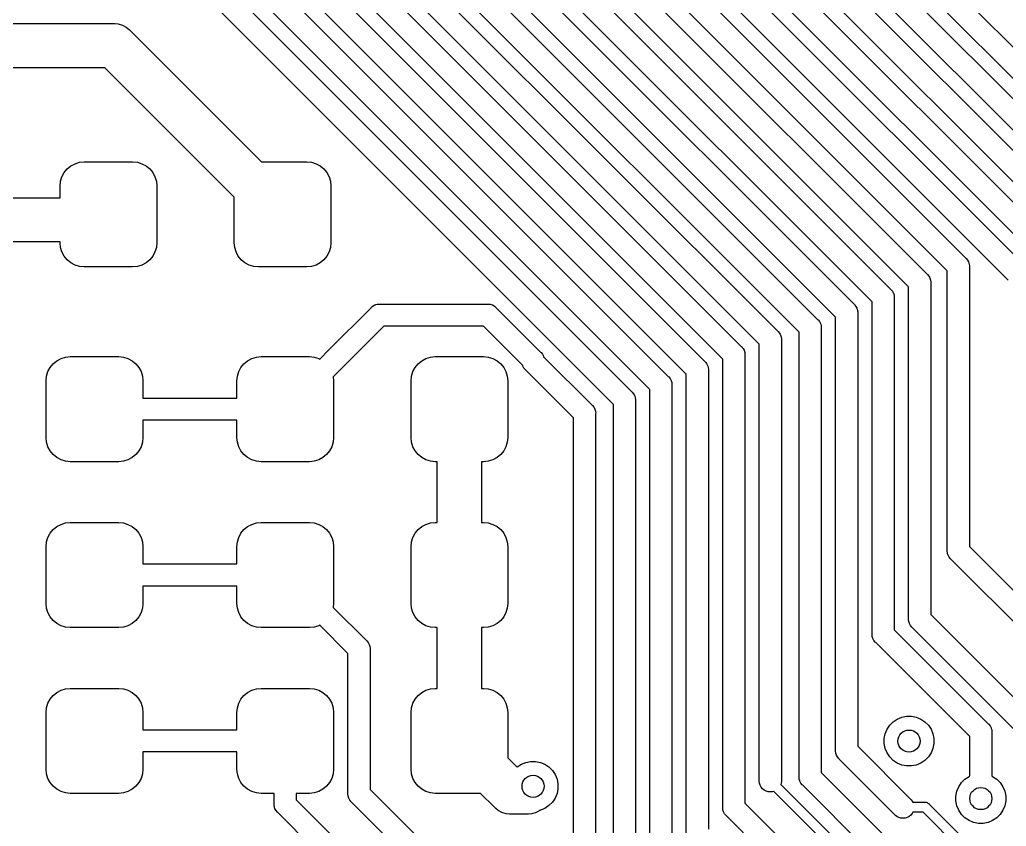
# Model space of a CAD drawing. Extents: x 1 to 84, y 1 to 137.
# Drawn here: x 23.31 to 32.23, y 30.23 to 37.52 of the extents above; entities that cross this region are included whole.
import ezdxf

# ---------------------------------------------------------------- set-up
doc = ezdxf.new("R2010")
doc.units = 0
doc.layers.add('BLACK', color=7, linetype='CONTINUOUS')

msp = doc.modelspace()

# ---------------------------------------------------------------- linework, layer by layer
at = {"layer": 'BLACK', "linetype": 'CONTINUOUS'}
for p, q in [((27.1628, 42.4046), (33.9773, 35.5902)), ((33.81, 35.4746), (27.0472, 42.2374)), ((27.0261, 42.0746), (33.6473, 35.4535)), ((33.48, 35.3379), (26.9105, 41.9074)), ((26.8894, 41.7446), (33.3172, 35.3168)), ((33.15, 35.2012), (26.7738, 41.5774)), ((26.7527, 41.4146), (32.8672, 35.3001)), ((32.7, 35.1845), (26.6371, 41.2474)), ((26.6161, 41.0846), (32.4172, 35.2834)), ((32.25, 35.1678), (26.5004, 40.9174)), ((26.4794, 40.7546), (31.8672, 35.3667)), ((31.7, 35.2511), (26.3638, 40.5874)), ((26.3143, 40.4246), (31.5172, 35.2217)), ((31.35, 35.1061), (26.1987, 40.2573)), ((26.1776, 40.0946), (31.1872, 35.085)), ((31.02, 34.9694), (26.062, 39.9273)), ((26.041, 39.7646), (30.8572, 34.9483)), ((30.69, 34.8327), (25.9253, 39.5973)), ((25.9043, 39.4345), (30.5272, 34.8116)), ((30.36, 34.696), (25.7887, 39.2673)), ((25.7676, 39.1045), (30.1672, 34.7049)), ((30, 34.5893), (25.652, 38.9373)), ((25.6309, 38.7745), (29.8372, 34.5682)), ((29.67, 34.4526), (25.5153, 38.6073)), ((25.4942, 38.4445), (29.5072, 34.4315)), ((29.34, 34.3159), (25.3786, 38.2773)), ((25.3575, 38.1145), (29.1772, 34.2948)), ((29.01, 34.1792), (25.2419, 37.9473)), ((25.2208, 37.7845), (28.8472, 34.1581)), ((28.68, 34.0425), (25.1052, 37.6173)), ((21.8711, 37.4872), (24.1534, 37.4872)), ((24.1534, 37.4872), (24.1633, 37.4882)), ((24.1633, 37.4882), (24.1731, 37.4872)), ((24.1731, 37.4872), (24.1731, 37.4872)), ((24.1731, 37.4872), (24.2025, 37.4843)), ((24.2025, 37.4843), (24.2402, 37.4729)), ((24.2402, 37.4729), (24.2749, 37.4543)), ((24.2749, 37.4543), (24.3054, 37.4293)), ((24.3054, 37.4293), (24.3116, 37.4217)), ((24.3116, 37.4217), (25.4963, 36.237)), ((24.0804, 37.0872), (21.7981, 37.0872)), ((25.251, 35.9167), (24.0804, 37.0872)), ((23.811, 36.2203), (23.8521, 36.2328)), ((23.8521, 36.2328), (23.8947, 36.237)), ((23.8947, 36.237), (24.3322, 36.237)), ((24.3322, 36.237), (24.3749, 36.2328)), ((24.3749, 36.2328), (24.416, 36.2203)), ((25.4963, 36.237), (25.9072, 36.237)), ((25.9072, 36.237), (25.9499, 36.2328)), ((25.9499, 36.2328), (25.991, 36.2203)), ((23.6927, 36.102), (23.7129, 36.1398)), ((23.7129, 36.1398), (23.7401, 36.1729)), ((23.7401, 36.1729), (23.7732, 36.2001)), ((23.7732, 36.2001), (23.811, 36.2203)), ((24.416, 36.2203), (24.4538, 36.2001)), ((24.4538, 36.2001), (24.4869, 36.1729)), ((24.4869, 36.1729), (24.5141, 36.1398)), ((24.5141, 36.1398), (24.5343, 36.102)), ((25.991, 36.2203), (26.0288, 36.2001)), ((26.0288, 36.2001), (26.0619, 36.1729)), ((26.0619, 36.1729), (26.0891, 36.1398)), ((26.0891, 36.1398), (26.1093, 36.102)), ((23.676, 36.0183), (23.6802, 36.0609)), ((23.6802, 36.0609), (23.6927, 36.102)), ((24.5343, 36.102), (24.5468, 36.0609)), ((24.5468, 36.0609), (24.551, 36.0183)), ((26.1093, 36.102), (26.1218, 36.0609)), ((26.1218, 36.0609), (26.126, 36.0183)), ((23.676, 35.9125), (23.676, 36.0183)), ((24.551, 36.0183), (24.551, 35.5057)), ((26.126, 36.0183), (26.126, 35.5057)), ((22.5098, 35.9125), (23.676, 35.9125)), ((25.251, 35.5057), (25.251, 35.9167)), ((23.676, 35.5125), (22.6125, 35.5125)), ((23.676, 35.5057), (23.676, 35.5125)), ((23.6802, 35.4631), (23.676, 35.5057)), ((23.6927, 35.422), (23.6802, 35.4631)), ((24.5468, 35.4631), (24.5343, 35.422)), ((24.551, 35.5057), (24.5468, 35.4631)), ((25.2552, 35.4631), (25.251, 35.5057)), ((25.2677, 35.422), (25.2552, 35.4631)), ((26.1218, 35.4631), (26.1093, 35.422)), ((26.126, 35.5057), (26.1218, 35.4631)), ((23.7129, 35.3842), (23.6927, 35.422)), ((23.7401, 35.3511), (23.7129, 35.3842)), ((23.7732, 35.3239), (23.7401, 35.3511)), ((24.4869, 35.3511), (24.4538, 35.3239)), ((24.5141, 35.3842), (24.4869, 35.3511)), ((24.5343, 35.422), (24.5141, 35.3842)), ((25.2879, 35.3842), (25.2677, 35.422)), ((25.3151, 35.3511), (25.2879, 35.3842)), ((25.3482, 35.3239), (25.3151, 35.3511)), ((26.0619, 35.3511), (26.0288, 35.3239)), ((26.0891, 35.3842), (26.0619, 35.3511)), ((26.1093, 35.422), (26.0891, 35.3842)), ((31.8672, 35.3667), (31.8711, 35.3636)), ((31.8711, 35.3636), (31.8835, 35.3483)), ((31.8835, 35.3483), (31.8928, 35.331)), ((23.811, 35.3037), (23.7732, 35.3239)), ((23.8521, 35.2912), (23.811, 35.3037)), ((23.8947, 35.287), (23.8521, 35.2912)), ((24.3322, 35.287), (23.8947, 35.287)), ((24.3749, 35.2912), (24.3322, 35.287)), ((24.416, 35.3037), (24.3749, 35.2912)), ((24.4538, 35.3239), (24.416, 35.3037)), ((25.386, 35.3037), (25.3482, 35.3239)), ((25.4271, 35.2912), (25.386, 35.3037)), ((25.4697, 35.287), (25.4271, 35.2912)), ((25.9072, 35.287), (25.4697, 35.287)), ((25.9499, 35.2912), (25.9072, 35.287)), ((25.991, 35.3037), (25.9499, 35.2912)), ((26.0288, 35.3239), (25.991, 35.3037)), ((31.7, 32.7226), (31.7, 35.2511)), ((31.8928, 35.331), (31.8958, 35.3211)), ((31.8958, 35.3211), (31.8981, 35.3137)), ((31.8981, 35.3137), (31.8986, 35.3121)), ((31.8986, 35.3121), (31.9, 35.2974)), ((31.9, 35.2974), (31.9, 35.2974)), ((31.9, 35.2974), (31.9005, 35.2925)), ((31.9005, 35.2925), (31.9, 35.2876)), ((31.9, 35.2876), (31.9, 32.7591)), ((31.5172, 35.2217), (31.5211, 35.2185)), ((31.5211, 35.2185), (31.5335, 35.2033)), ((31.5335, 35.2033), (31.5384, 35.1942)), ((31.5384, 35.1942), (31.5428, 35.1859)), ((31.5428, 35.1859), (31.5485, 35.1673)), ((31.5485, 35.1673), (31.5486, 35.1671)), ((31.5486, 35.1671), (31.55, 35.1524)), ((31.1872, 35.085), (31.191, 35.0819)), ((31.191, 35.0819), (31.2035, 35.0666)), ((31.2035, 35.0666), (31.2115, 35.0518)), ((31.35, 32.1049), (31.35, 35.1061)), ((31.55, 35.1524), (31.55, 35.1524)), ((31.55, 35.1524), (31.5505, 35.1475)), ((31.5505, 35.1475), (31.55, 35.1426)), ((31.55, 35.1426), (31.55, 32.1414)), ((31.2115, 35.0518), (31.2128, 35.0493)), ((31.2128, 35.0493), (31.2185, 35.0304)), ((31.2185, 35.0304), (31.2205, 35.0108)), ((31.2205, 35.0108), (31.22, 35.0059)), ((31.22, 35.0059), (31.22, 32.0047)), ((26.1069, 34.5358), (26.4883, 34.9172)), ((26.4883, 34.9172), (26.4914, 34.9211)), ((26.4914, 34.9211), (26.5067, 34.9335)), ((26.5067, 34.9335), (26.524, 34.9428)), ((26.524, 34.9428), (26.5315, 34.9451)), ((26.5315, 34.9451), (26.5429, 34.9486)), ((26.5429, 34.9486), (26.5625, 34.9505)), ((26.5625, 34.9505), (26.5674, 34.95)), ((26.5674, 34.95), (27.5422, 34.95)), ((27.5422, 34.95), (27.5471, 34.9505)), ((27.5471, 34.9505), (27.552, 34.95)), ((27.552, 34.95), (27.552, 34.95)), ((27.552, 34.95), (27.5667, 34.9486)), ((27.5667, 34.9486), (27.5856, 34.9428)), ((27.5856, 34.9428), (27.603, 34.9335)), ((27.603, 34.9335), (27.6182, 34.9211)), ((27.6182, 34.9211), (27.6213, 34.9172)), ((27.6213, 34.9172), (28.0222, 34.5163)), ((30.8572, 34.9483), (30.861, 34.9452)), ((30.861, 34.9452), (30.8642, 34.9414)), ((30.8642, 34.9414), (30.8642, 34.9414)), ((30.8642, 34.9414), (30.8656, 34.9396)), ((30.8656, 34.9396), (30.8735, 34.9299)), ((30.8735, 34.9299), (30.8828, 34.9126)), ((30.8828, 34.9126), (30.8849, 34.9058)), ((30.8849, 34.9058), (30.8885, 34.8937)), ((30.8885, 34.8937), (30.8889, 34.8902)), ((30.8889, 34.8902), (30.89, 34.879)), ((31.02, 31.9682), (31.02, 34.9694)), ((30.5272, 34.8116), (30.531, 34.8085)), ((30.531, 34.8085), (30.5435, 34.7932)), ((30.69, 30.9149), (30.69, 34.8327)), ((30.89, 34.879), (30.89, 34.879)), ((30.89, 34.879), (30.8905, 34.8741)), ((30.8905, 34.8741), (30.89, 34.8692)), ((30.89, 34.8692), (30.89, 30.9514)), ((26.6039, 34.75), (26.2483, 34.3944)), ((27.5057, 34.75), (26.6039, 34.75)), ((27.8603, 34.3954), (27.5057, 34.75)), ((30.5435, 34.7932), (30.5528, 34.7759)), ((30.5528, 34.7759), (30.5553, 34.7676)), ((30.5553, 34.7676), (30.5585, 34.757)), ((30.5585, 34.757), (30.5585, 34.757)), ((30.5585, 34.757), (30.56, 34.7423)), ((30.56, 34.7423), (30.56, 34.7423)), ((30.56, 34.7423), (30.5604, 34.7374)), ((30.5604, 34.7374), (30.56, 34.7325)), ((30.56, 34.7325), (30.56, 30.7147)), ((30.1672, 34.7049), (30.1711, 34.7017)), ((30.1711, 34.7017), (30.1835, 34.6865)), ((30.1835, 34.6865), (30.1875, 34.6791)), ((30.1875, 34.6791), (30.1928, 34.6691)), ((30.1928, 34.6691), (30.1982, 34.6514)), ((30.1982, 34.6514), (30.1986, 34.6503)), ((30.1986, 34.6503), (30.2, 34.6356)), ((30.2, 34.6356), (30.2, 34.6356)), ((30.2, 34.6356), (30.2005, 34.6307)), ((30.2005, 34.6307), (30.2, 34.6258)), ((30.2, 34.6258), (30.2, 30.6331)), ((30.36, 30.6782), (30.36, 34.696)), ((26.0244, 34.4533), (26.1069, 34.5358)), ((26.1069, 34.5358), (26.1069, 34.5358)), ((29.8372, 34.5682), (29.841, 34.565)), ((29.841, 34.565), (29.8442, 34.5612)), ((29.8442, 34.5612), (29.8442, 34.5612)), ((29.8442, 34.5612), (29.8461, 34.5588)), ((29.8461, 34.5588), (29.8535, 34.5498)), ((29.8535, 34.5498), (29.8628, 34.5324)), ((29.8628, 34.5324), (29.8685, 34.5136)), ((30, 30.6331), (30, 34.5893)), ((23.6472, 34.4381), (23.685, 34.4583)), ((23.685, 34.4583), (23.7261, 34.4708)), ((23.7261, 34.4708), (23.7687, 34.475)), ((23.7687, 34.475), (24.2062, 34.475)), ((24.2062, 34.475), (24.2489, 34.4708)), ((24.2489, 34.4708), (24.29, 34.4583)), ((24.29, 34.4583), (24.3278, 34.4381)), ((25.3722, 34.4381), (25.41, 34.4583)), ((25.41, 34.4583), (25.4511, 34.4708)), ((25.4511, 34.4708), (25.4937, 34.475)), ((25.4937, 34.475), (25.9312, 34.475)), ((25.9312, 34.475), (25.9739, 34.4708)), ((25.9739, 34.4708), (26.015, 34.4583)), ((26.015, 34.4583), (26.0244, 34.4533)), ((26.9472, 34.4381), (26.985, 34.4583)), ((26.985, 34.4583), (27.0261, 34.4708)), ((27.0261, 34.4708), (27.0687, 34.475)), ((27.0687, 34.475), (27.5062, 34.475)), ((27.5062, 34.475), (27.5489, 34.4708)), ((27.5489, 34.4708), (27.59, 34.4583)), ((27.59, 34.4583), (27.6278, 34.4381)), ((28.0222, 34.5163), (28.0261, 34.5132)), ((28.0261, 34.5132), (28.0386, 34.498)), ((28.0386, 34.498), (28.0478, 34.4806)), ((28.0478, 34.4806), (28.0497, 34.4746)), ((28.0497, 34.4746), (28.4872, 34.037)), ((29.67, 30.4006), (29.67, 34.4526)), ((29.8685, 34.5136), (29.87, 34.4989)), ((29.87, 34.4989), (29.87, 34.4989)), ((29.87, 34.4989), (29.8705, 34.494)), ((29.8705, 34.494), (29.87, 34.4891)), ((29.87, 34.4891), (29.87, 30.4371)), ((23.5667, 34.34), (23.5869, 34.3778)), ((23.5869, 34.3778), (23.6141, 34.4109)), ((23.6141, 34.4109), (23.6472, 34.4381)), ((24.3278, 34.4381), (24.3609, 34.4109)), ((24.3609, 34.4109), (24.3881, 34.3778)), ((24.3881, 34.3778), (24.4083, 34.34)), ((25.2917, 34.34), (25.3119, 34.3778)), ((25.3119, 34.3778), (25.3391, 34.4109)), ((25.3391, 34.4109), (25.3722, 34.4381)), ((26.2483, 34.3944), (26.1464, 34.2925)), ((26.2483, 34.3944), (26.2483, 34.3944)), ((26.8667, 34.34), (26.8869, 34.3778)), ((26.8869, 34.3778), (26.9141, 34.4109)), ((26.9141, 34.4109), (26.9472, 34.4381)), ((27.6278, 34.4381), (27.6609, 34.4109)), ((27.6609, 34.4109), (27.6881, 34.3778)), ((27.6881, 34.3778), (27.7083, 34.34)), ((27.8622, 34.3894), (27.8603, 34.3954)), ((27.8715, 34.372), (27.8622, 34.3894)), ((27.884, 34.3568), (27.8715, 34.372)), ((27.8878, 34.3536), (27.884, 34.3568)), ((28.32, 33.9214), (27.8878, 34.3536)), ((29.5072, 34.4315), (29.511, 34.4283)), ((29.511, 34.4283), (29.5142, 34.4245)), ((29.5142, 34.4245), (29.5142, 34.4245)), ((29.5142, 34.4245), (29.5159, 34.4224)), ((29.5159, 34.4224), (29.5235, 34.4131)), ((29.5235, 34.4131), (29.5328, 34.3957)), ((29.5328, 34.3957), (29.5347, 34.3894)), ((29.5347, 34.3894), (29.5385, 34.3769)), ((29.5385, 34.3769), (29.5387, 34.375)), ((29.5387, 34.375), (29.54, 34.3622)), ((29.54, 34.3622), (29.54, 34.3622)), ((29.54, 34.3622), (29.5405, 34.3573)), ((29.5405, 34.3573), (29.54, 34.3524)), ((29.54, 34.3524), (29.54, 30.2014)), ((23.55, 34.2563), (23.5542, 34.2989)), ((23.5542, 34.2989), (23.5667, 34.34)), ((24.4083, 34.34), (24.4208, 34.2989)), ((24.4208, 34.2989), (24.425, 34.2563)), ((25.275, 34.2563), (25.2792, 34.2989)), ((25.2792, 34.2989), (25.2917, 34.34)), ((26.1464, 34.2925), (26.15, 34.2563)), ((26.85, 34.2563), (26.8542, 34.2989)), ((26.8542, 34.2989), (26.8667, 34.34)), ((27.7083, 34.34), (27.7208, 34.2989)), ((27.7208, 34.2989), (27.725, 34.2563)), ((29.1772, 34.2948), (29.181, 34.2916)), ((29.181, 34.2916), (29.1935, 34.2764)), ((29.1935, 34.2764), (29.2028, 34.259)), ((29.34, 30.1649), (29.34, 34.3159)), ((23.55, 33.7437), (23.55, 34.2563)), ((24.425, 34.2563), (24.425, 34.1)), ((25.275, 34.1), (25.275, 34.2563)), ((26.15, 34.2563), (26.15, 33.7437)), ((26.85, 33.7437), (26.85, 34.2563)), ((27.725, 34.2563), (27.725, 33.7437)), ((29.01, 29.8967), (29.01, 34.1792)), ((29.2028, 34.259), (29.2054, 34.2503)), ((29.2054, 34.2503), (29.2085, 34.2402)), ((29.2085, 34.2402), (29.2085, 34.2402)), ((29.2085, 34.2402), (29.21, 34.2255)), ((29.21, 34.2255), (29.21, 34.2255)), ((29.21, 34.2255), (29.2104, 34.2206)), ((29.2104, 34.2206), (29.21, 34.2157)), ((29.21, 34.2157), (29.21, 29.9332)), ((24.425, 34.1), (25.275, 34.1)), ((28.8472, 34.1581), (28.851, 34.1549)), ((28.851, 34.1549), (28.8635, 34.1397)), ((28.8635, 34.1397), (28.8728, 34.1223)), ((28.8728, 34.1223), (28.876, 34.1116)), ((28.876, 34.1116), (28.8782, 34.1046)), ((28.8782, 34.1046), (28.8785, 34.1035)), ((28.8785, 34.1035), (28.88, 34.0888)), ((28.88, 34.0888), (28.88, 34.0888)), ((28.88, 34.0888), (28.8804, 34.0839)), ((28.4872, 34.037), (28.491, 34.0339)), ((28.491, 34.0339), (28.5035, 34.0187)), ((28.5035, 34.0187), (28.5058, 34.0144)), ((28.5058, 34.0144), (28.5128, 34.0013)), ((28.5128, 34.0013), (28.5185, 33.9824)), ((28.68, 29.661), (28.68, 34.0425)), ((28.8804, 34.0839), (28.88, 34.079)), ((28.88, 34.079), (28.88, 29.6963)), ((28.32, 29.429), (28.32, 33.9214)), ((28.5185, 33.9824), (28.5205, 33.9628)), ((28.5205, 33.9628), (28.52, 33.9579)), ((28.52, 33.9579), (28.52, 29.4655)), ((25.275, 33.9), (24.425, 33.9)), ((24.425, 33.9), (24.425, 33.7437)), ((25.275, 33.7437), (25.275, 33.9)), ((23.5542, 33.7011), (23.55, 33.7437)), ((24.425, 33.7437), (24.4208, 33.7011)), ((25.2792, 33.7011), (25.275, 33.7437)), ((26.15, 33.7437), (26.1458, 33.7011)), ((26.8542, 33.7011), (26.85, 33.7437)), ((27.725, 33.7437), (27.7208, 33.7011)), ((23.5667, 33.66), (23.5542, 33.7011)), ((23.5869, 33.6222), (23.5667, 33.66)), ((24.4083, 33.66), (24.3881, 33.6222)), ((24.4208, 33.7011), (24.4083, 33.66)), ((25.2917, 33.66), (25.2792, 33.7011)), ((25.3119, 33.6222), (25.2917, 33.66)), ((26.1333, 33.66), (26.1131, 33.6222)), ((26.1458, 33.7011), (26.1333, 33.66)), ((26.8667, 33.66), (26.8542, 33.7011)), ((26.8869, 33.6222), (26.8667, 33.66)), ((27.7083, 33.66), (27.6881, 33.6222)), ((27.7208, 33.7011), (27.7083, 33.66)), ((23.6141, 33.5891), (23.5869, 33.6222)), ((23.6472, 33.5619), (23.6141, 33.5891)), ((23.685, 33.5417), (23.6472, 33.5619)), ((24.3278, 33.5619), (24.29, 33.5417)), ((24.3609, 33.5891), (24.3278, 33.5619)), ((24.3881, 33.6222), (24.3609, 33.5891)), ((25.3391, 33.5891), (25.3119, 33.6222)), ((25.3722, 33.5619), (25.3391, 33.5891)), ((25.41, 33.5417), (25.3722, 33.5619)), ((26.0528, 33.5619), (26.015, 33.5417)), ((26.0859, 33.5891), (26.0528, 33.5619)), ((26.1131, 33.6222), (26.0859, 33.5891)), ((26.9141, 33.5891), (26.8869, 33.6222)), ((26.9472, 33.5619), (26.9141, 33.5891)), ((26.985, 33.5417), (26.9472, 33.5619)), ((27.6278, 33.5619), (27.59, 33.5417)), ((27.6609, 33.5891), (27.6278, 33.5619)), ((27.6881, 33.6222), (27.6609, 33.5891)), ((23.7261, 33.5292), (23.685, 33.5417)), ((23.7687, 33.525), (23.7261, 33.5292)), ((24.2062, 33.525), (23.7687, 33.525)), ((24.2489, 33.5292), (24.2062, 33.525)), ((24.29, 33.5417), (24.2489, 33.5292)), ((25.4511, 33.5292), (25.41, 33.5417)), ((25.4937, 33.525), (25.4511, 33.5292)), ((25.9312, 33.525), (25.4937, 33.525)), ((25.9739, 33.5292), (25.9312, 33.525)), ((26.015, 33.5417), (25.9739, 33.5292)), ((27.0261, 33.5292), (26.985, 33.5417)), ((27.0687, 33.525), (27.0261, 33.5292)), ((27.0875, 33.525), (27.0687, 33.525)), ((27.0875, 32.975), (27.0875, 33.525)), ((27.5062, 33.525), (27.4875, 33.525)), ((27.4875, 33.525), (27.4875, 32.975)), ((27.5489, 33.5292), (27.5062, 33.525)), ((27.59, 33.5417), (27.5489, 33.5292)), ((23.6141, 32.9109), (23.6472, 32.9381)), ((23.6472, 32.9381), (23.685, 32.9583)), ((23.685, 32.9583), (23.7261, 32.9708)), ((23.7261, 32.9708), (23.7687, 32.975)), ((23.7687, 32.975), (24.2062, 32.975)), ((24.2062, 32.975), (24.2489, 32.9708)), ((24.2489, 32.9708), (24.29, 32.9583)), ((24.29, 32.9583), (24.3278, 32.9381)), ((24.3278, 32.9381), (24.3609, 32.9109)), ((25.3391, 32.9109), (25.3722, 32.9381)), ((25.3722, 32.9381), (25.41, 32.9583)), ((25.41, 32.9583), (25.4511, 32.9708)), ((25.4511, 32.9708), (25.4937, 32.975)), ((25.4937, 32.975), (25.9312, 32.975)), ((25.9312, 32.975), (25.9739, 32.9708)), ((25.9739, 32.9708), (26.015, 32.9583)), ((26.015, 32.9583), (26.0528, 32.9381)), ((26.0528, 32.9381), (26.0859, 32.9109)), ((26.9141, 32.9109), (26.9472, 32.9381)), ((26.9472, 32.9381), (26.985, 32.9583)), ((26.985, 32.9583), (27.0261, 32.9708)), ((27.0261, 32.9708), (27.0687, 32.975)), ((27.0687, 32.975), (27.0875, 32.975)), ((27.4875, 32.975), (27.5062, 32.975)), ((27.5062, 32.975), (27.5489, 32.9708)), ((27.5489, 32.9708), (27.59, 32.9583)), ((27.59, 32.9583), (27.6278, 32.9381)), ((27.6278, 32.9381), (27.6609, 32.9109)), ((23.5542, 32.7989), (23.5667, 32.84)), ((23.5667, 32.84), (23.5869, 32.8778)), ((23.5869, 32.8778), (23.6141, 32.9109)), ((24.3609, 32.9109), (24.3881, 32.8778)), ((24.3881, 32.8778), (24.4083, 32.84)), ((24.4083, 32.84), (24.4208, 32.7989)), ((25.2792, 32.7989), (25.2917, 32.84)), ((25.2917, 32.84), (25.3119, 32.8778)), ((25.3119, 32.8778), (25.3391, 32.9109)), ((26.0859, 32.9109), (26.1131, 32.8778)), ((26.1131, 32.8778), (26.1333, 32.84)), ((26.1333, 32.84), (26.1458, 32.7989)), ((26.8542, 32.7989), (26.8667, 32.84)), ((26.8667, 32.84), (26.8869, 32.8778)), ((26.8869, 32.8778), (26.9141, 32.9109)), ((27.6609, 32.9109), (27.6881, 32.8778)), ((27.6881, 32.8778), (27.7083, 32.84)), ((27.7083, 32.84), (27.7208, 32.7989)), ((23.55, 32.7563), (23.5542, 32.7989)), ((23.55, 32.2437), (23.55, 32.7563)), ((24.4208, 32.7989), (24.425, 32.7563)), ((24.425, 32.7563), (24.425, 32.6)), ((25.275, 32.7563), (25.2792, 32.7989)), ((25.275, 32.6), (25.275, 32.7563)), ((26.1458, 32.7989), (26.15, 32.7563)), ((26.15, 32.7563), (26.15, 32.2437)), ((26.85, 32.7563), (26.8542, 32.7989)), ((26.85, 32.2437), (26.85, 32.7563)), ((27.7208, 32.7989), (27.725, 32.7563)), ((27.725, 32.7563), (27.725, 32.2437)), ((31.9, 32.7591), (32.8705, 31.7885)), ((31.6995, 32.7176), (31.7, 32.7226)), ((31.7014, 32.698), (31.6995, 32.7176)), ((31.7061, 32.6826), (31.7014, 32.698)), ((31.7072, 32.6792), (31.7061, 32.6826)), ((31.7165, 32.6618), (31.7072, 32.6792)), ((31.7289, 32.6466), (31.7165, 32.6618)), ((24.425, 32.6), (25.275, 32.6)), ((31.7328, 32.6435), (31.7289, 32.6466)), ((32.7291, 31.6471), (31.7328, 32.6435)), ((25.275, 32.4), (24.425, 32.4)), ((24.425, 32.4), (24.425, 32.2437)), ((25.275, 32.2437), (25.275, 32.4)), ((23.5542, 32.2011), (23.55, 32.2437)), ((24.425, 32.2437), (24.4208, 32.2011)), ((25.2792, 32.2011), (25.275, 32.2437)), ((26.15, 32.2437), (26.1464, 32.2075)), ((26.8542, 32.2011), (26.85, 32.2437)), ((27.725, 32.2437), (27.7208, 32.2011)), ((23.5667, 32.16), (23.5542, 32.2011)), ((23.5869, 32.1222), (23.5667, 32.16)), ((23.6141, 32.0891), (23.5869, 32.1222)), ((24.3881, 32.1222), (24.3609, 32.0891)), ((24.4083, 32.16), (24.3881, 32.1222)), ((24.4208, 32.2011), (24.4083, 32.16)), ((25.2917, 32.16), (25.2792, 32.2011)), ((25.3119, 32.1222), (25.2917, 32.16)), ((25.3391, 32.0891), (25.3119, 32.1222)), ((26.1464, 32.2075), (26.4473, 31.9067)), ((26.8667, 32.16), (26.8542, 32.2011)), ((26.8869, 32.1222), (26.8667, 32.16)), ((26.9141, 32.0891), (26.8869, 32.1222)), ((27.6881, 32.1222), (27.6609, 32.0891)), ((27.7083, 32.16), (27.6881, 32.1222)), ((27.7208, 32.2011), (27.7083, 32.16)), ((31.55, 32.1414), (32.531, 31.1604)), ((23.6472, 32.0619), (23.6141, 32.0891)), ((23.685, 32.0417), (23.6472, 32.0619)), ((23.7261, 32.0292), (23.685, 32.0417)), ((24.29, 32.0417), (24.2489, 32.0292)), ((24.3278, 32.0619), (24.29, 32.0417)), ((24.3609, 32.0891), (24.3278, 32.0619)), ((25.3722, 32.0619), (25.3391, 32.0891)), ((25.41, 32.0417), (25.3722, 32.0619)), ((25.4511, 32.0292), (25.41, 32.0417)), ((26.015, 32.0417), (25.9739, 32.0292)), ((26.0244, 32.0467), (26.015, 32.0417)), ((26.28, 31.7911), (26.0244, 32.0467)), ((26.9472, 32.0619), (26.9141, 32.0891)), ((26.985, 32.0417), (26.9472, 32.0619)), ((27.0261, 32.0292), (26.985, 32.0417)), ((27.59, 32.0417), (27.5489, 32.0292)), ((27.6278, 32.0619), (27.59, 32.0417)), ((27.6609, 32.0891), (27.6278, 32.0619)), ((31.3495, 32.1), (31.35, 32.1049)), ((31.35, 32.0951), (31.3495, 32.1)), ((31.3514, 32.0804), (31.35, 32.0951)), ((31.35, 32.0951), (31.35, 32.0951)), ((31.3572, 32.0615), (31.3514, 32.0804)), ((31.3665, 32.0442), (31.3572, 32.0615)), ((31.3789, 32.0289), (31.3665, 32.0442)), ((23.7687, 32.025), (23.7261, 32.0292)), ((24.2062, 32.025), (23.7687, 32.025)), ((24.2489, 32.0292), (24.2062, 32.025)), ((25.4937, 32.025), (25.4511, 32.0292)), ((25.9312, 32.025), (25.4937, 32.025)), ((25.9739, 32.0292), (25.9312, 32.025)), ((27.0687, 32.025), (27.0261, 32.0292)), ((27.0875, 32.025), (27.0687, 32.025)), ((27.0875, 31.475), (27.0875, 32.025)), ((27.5062, 32.025), (27.4875, 32.025)), ((27.4875, 32.025), (27.4875, 31.475)), ((27.5489, 32.0292), (27.5062, 32.025)), ((31.0195, 31.9633), (31.02, 31.9682)), ((31.0214, 31.9437), (31.0195, 31.9633)), ((31.027, 31.9252), (31.0214, 31.9437)), ((31.22, 32.0047), (32.0709, 31.1538)), ((31.3828, 32.0258), (31.3789, 32.0289)), ((32.3638, 31.0448), (31.3828, 32.0258)), ((26.4473, 31.9067), (26.4511, 31.9035)), ((26.4511, 31.9035), (26.4636, 31.8883)), ((26.4636, 31.8883), (26.4661, 31.8835)), ((26.4661, 31.8835), (26.4728, 31.8709)), ((26.4728, 31.8709), (26.4777, 31.8548)), ((26.4777, 31.8548), (26.4786, 31.8521)), ((31.0272, 31.9249), (31.027, 31.9252)), ((31.0364, 31.9075), (31.0272, 31.9249)), ((31.0489, 31.8923), (31.0364, 31.9075)), ((31.0527, 31.8891), (31.0489, 31.8923)), ((31.9037, 31.0382), (31.0527, 31.8891)), ((26.28, 30.5249), (26.28, 31.7911)), ((26.4786, 31.8521), (26.48, 31.8374)), ((26.48, 31.8374), (26.48, 31.8374)), ((26.48, 31.8374), (26.4805, 31.8325)), ((26.4805, 31.8325), (26.48, 31.8276)), ((26.48, 31.8276), (26.48, 30.5614)), ((23.5869, 31.3778), (23.6141, 31.4109)), ((23.6141, 31.4109), (23.6472, 31.4381)), ((23.6472, 31.4381), (23.685, 31.4583)), ((23.685, 31.4583), (23.7261, 31.4708)), ((23.7261, 31.4708), (23.7687, 31.475)), ((23.7687, 31.475), (24.2062, 31.475)), ((24.2062, 31.475), (24.2489, 31.4708)), ((24.2489, 31.4708), (24.29, 31.4583)), ((24.29, 31.4583), (24.3278, 31.4381)), ((24.3278, 31.4381), (24.3609, 31.4109)), ((24.3609, 31.4109), (24.3881, 31.3778)), ((25.3119, 31.3778), (25.3391, 31.4109)), ((25.3391, 31.4109), (25.3722, 31.4381)), ((25.3722, 31.4381), (25.41, 31.4583)), ((25.41, 31.4583), (25.4511, 31.4708)), ((25.4511, 31.4708), (25.4937, 31.475)), ((25.4937, 31.475), (25.9312, 31.475)), ((25.9312, 31.475), (25.9739, 31.4708)), ((25.9739, 31.4708), (26.015, 31.4583)), ((26.015, 31.4583), (26.0528, 31.4381)), ((26.0528, 31.4381), (26.0859, 31.4109)), ((26.0859, 31.4109), (26.1131, 31.3778)), ((26.8869, 31.3778), (26.9141, 31.4109)), ((26.9141, 31.4109), (26.9472, 31.4381)), ((26.9472, 31.4381), (26.985, 31.4583)), ((26.985, 31.4583), (27.0261, 31.4708)), ((27.0261, 31.4708), (27.0687, 31.475)), ((27.0687, 31.475), (27.0875, 31.475)), ((27.4875, 31.475), (27.5062, 31.475)), ((27.5062, 31.475), (27.5489, 31.4708)), ((27.5489, 31.4708), (27.59, 31.4583)), ((27.59, 31.4583), (27.6278, 31.4381)), ((27.6278, 31.4381), (27.6609, 31.4109)), ((27.6609, 31.4109), (27.6881, 31.3778)), ((23.5542, 31.2989), (23.5667, 31.34)), ((23.5667, 31.34), (23.5869, 31.3778)), ((24.3881, 31.3778), (24.4083, 31.34)), ((24.4083, 31.34), (24.4208, 31.2989)), ((25.2792, 31.2989), (25.2917, 31.34)), ((25.2917, 31.34), (25.3119, 31.3778)), ((26.1131, 31.3778), (26.1333, 31.34)), ((26.1333, 31.34), (26.1458, 31.2989)), ((26.8542, 31.2989), (26.8667, 31.34)), ((26.8667, 31.34), (26.8869, 31.3778)), ((27.6881, 31.3778), (27.7083, 31.34)), ((27.7083, 31.34), (27.7208, 31.2989)), ((23.55, 31.2562), (23.5542, 31.2989)), ((23.55, 30.7437), (23.55, 31.2562)), ((24.4208, 31.2989), (24.425, 31.2562)), ((24.425, 31.2562), (24.425, 31.1)), ((25.275, 31.2562), (25.2792, 31.2989)), ((25.275, 31.1), (25.275, 31.2562)), ((26.1458, 31.2989), (26.15, 31.2562)), ((26.15, 31.2562), (26.15, 30.7437)), ((26.85, 31.2562), (26.8542, 31.2989)), ((26.85, 30.7437), (26.85, 31.2562)), ((27.7208, 31.2989), (27.725, 31.2562)), ((27.725, 31.2562), (27.725, 30.8453)), ((31.1551, 31.1043), (31.1798, 31.1412)), ((31.1798, 31.1412), (31.2111, 31.1725)), ((31.2111, 31.1725), (31.2479, 31.1971)), ((31.2479, 31.1971), (31.2889, 31.2141)), ((31.2889, 31.2141), (31.3324, 31.2227)), ((31.3324, 31.2227), (31.3767, 31.2227)), ((31.3767, 31.2227), (31.4202, 31.2141)), ((31.4202, 31.2141), (31.4611, 31.1971)), ((31.4611, 31.1971), (31.498, 31.1725)), ((31.498, 31.1725), (31.5293, 31.1412)), ((31.5293, 31.1412), (31.5539, 31.1043)), ((32.0709, 31.1538), (32.0748, 31.1506)), ((32.0748, 31.1506), (32.0873, 31.1354)), ((24.425, 31.1), (25.275, 31.1)), ((31.1295, 31.0199), (31.1382, 31.0634)), ((31.1382, 31.0634), (31.1551, 31.1043)), ((31.5539, 31.1043), (31.5709, 31.0634)), ((31.5709, 31.0634), (31.5795, 31.0199)), ((32.0873, 31.1354), (32.0965, 31.118)), ((32.0965, 31.118), (32.0985, 31.1117)), ((32.0985, 31.1117), (32.1023, 31.0992)), ((32.1023, 31.0992), (32.1023, 31.0992)), ((32.1023, 31.0992), (32.1037, 31.0845)), ((32.1037, 31.0845), (32.1037, 31.0845)), ((32.1037, 31.0845), (32.1042, 31.0796)), ((32.1042, 31.0796), (32.1037, 31.0747)), ((32.1037, 31.0747), (32.1037, 30.6808)), ((31.1295, 30.9756), (31.1295, 31.0199)), ((31.1382, 30.9321), (31.1295, 30.9756)), ((31.5795, 30.9756), (31.5709, 30.9321)), ((31.5795, 31.0199), (31.5795, 30.9756)), ((31.9037, 30.8018), (31.9037, 31.0382)), ((25.275, 30.9), (24.425, 30.9)), ((24.425, 30.9), (24.425, 30.7437)), ((25.275, 30.7437), (25.275, 30.9)), ((30.6895, 30.91), (30.69, 30.9149)), ((30.69, 30.9051), (30.6895, 30.91)), ((30.6912, 30.8928), (30.69, 30.9051)), ((30.69, 30.9051), (30.69, 30.9051)), ((30.6914, 30.8904), (30.6912, 30.8928)), ((30.6921, 30.8883), (30.6914, 30.8904)), ((30.6971, 30.8716), (30.6921, 30.8883)), ((30.89, 30.9514), (31.3742, 30.4672)), ((31.1551, 30.8911), (31.1382, 30.9321)), ((31.1798, 30.8543), (31.1551, 30.8911)), ((31.5539, 30.8911), (31.5293, 30.8543)), ((31.5709, 30.9321), (31.5539, 30.8911)), ((27.725, 30.8453), (27.8087, 30.7616)), ((27.811, 30.7638), (27.8478, 30.7885)), ((27.8478, 30.7885), (27.8888, 30.8054)), ((27.8888, 30.8054), (27.9322, 30.8141)), ((27.9322, 30.8141), (27.9766, 30.8141)), ((27.9766, 30.8141), (28.02, 30.8054)), ((28.02, 30.8054), (28.061, 30.7885)), ((28.061, 30.7885), (28.0978, 30.7638)), ((30.7064, 30.8542), (30.6971, 30.8716)), ((30.7189, 30.839), (30.7064, 30.8542)), ((30.7227, 30.8358), (30.7189, 30.839)), ((31.2328, 30.3258), (30.7227, 30.8358)), ((31.2111, 30.823), (31.1798, 30.8543)), ((31.2479, 30.7983), (31.2111, 30.823)), ((31.2889, 30.7814), (31.2479, 30.7983)), ((31.4611, 30.7983), (31.4202, 30.7814)), ((31.498, 30.823), (31.4611, 30.7983)), ((31.5293, 30.8543), (31.498, 30.823)), ((31.9037, 30.8017), (31.9037, 30.8018)), ((31.9037, 30.6808), (31.9037, 30.8017)), ((23.5542, 30.7011), (23.55, 30.7437)), ((23.5667, 30.66), (23.5542, 30.7011)), ((24.4208, 30.7011), (24.4083, 30.66)), ((24.425, 30.7437), (24.4208, 30.7011)), ((25.2792, 30.7011), (25.275, 30.7437)), ((25.2917, 30.66), (25.2792, 30.7011)), ((26.1458, 30.7011), (26.1333, 30.66)), ((26.15, 30.7437), (26.1458, 30.7011)), ((26.8542, 30.7011), (26.85, 30.7437)), ((26.8667, 30.66), (26.8542, 30.7011)), ((27.8087, 30.7616), (27.811, 30.7638)), ((28.0978, 30.7638), (28.1292, 30.7325)), ((28.1292, 30.7325), (28.1538, 30.6956)), ((28.1538, 30.6956), (28.1708, 30.6547)), ((30.56, 30.7147), (31.229, 30.0457)), ((31.3324, 30.7727), (31.2889, 30.7814)), ((31.3767, 30.7727), (31.3324, 30.7727)), ((31.4202, 30.7814), (31.3767, 30.7727)), ((23.5869, 30.6222), (23.5667, 30.66)), ((23.6141, 30.5891), (23.5869, 30.6222)), ((24.3881, 30.6222), (24.3609, 30.5891)), ((24.4083, 30.66), (24.3881, 30.6222)), ((25.3119, 30.6222), (25.2917, 30.66)), ((25.3391, 30.5891), (25.3119, 30.6222)), ((26.1131, 30.6222), (26.0859, 30.5891)), ((26.1333, 30.66), (26.1131, 30.6222)), ((26.8869, 30.6222), (26.8667, 30.66)), ((26.9141, 30.5891), (26.8869, 30.6222)), ((28.1708, 30.6547), (28.1794, 30.6112)), ((28.1794, 30.6112), (28.1794, 30.5669)), ((30.0014, 30.6184), (30, 30.6331)), ((30.0072, 30.5995), (30.0014, 30.6184)), ((30.1986, 30.6184), (30.195, 30.6066)), ((30.195, 30.6066), (31.3626, 29.439)), ((30.2, 30.6331), (30.1986, 30.6184)), ((30.3595, 30.6733), (30.36, 30.6782)), ((30.3614, 30.6537), (30.3595, 30.6733)), ((30.3662, 30.638), (30.3614, 30.6537)), ((30.3671, 30.6349), (30.3662, 30.638)), ((30.3764, 30.6175), (30.3671, 30.6349)), ((30.3889, 30.6023), (30.3764, 30.6175)), ((31.8043, 30.5852), (31.8289, 30.6221)), ((31.8289, 30.6221), (31.8603, 30.6534)), ((31.8603, 30.6534), (31.8971, 30.678)), ((31.8971, 30.678), (31.9037, 30.6808)), ((32.1037, 30.6808), (32.1103, 30.678)), ((32.1103, 30.678), (32.1471, 30.6534)), ((32.1471, 30.6534), (32.1785, 30.6221)), ((32.1785, 30.6221), (32.2031, 30.5852)), ((23.6472, 30.5619), (23.6141, 30.5891)), ((23.685, 30.5417), (23.6472, 30.5619)), ((23.7261, 30.5292), (23.685, 30.5417)), ((23.7687, 30.525), (23.7261, 30.5292)), ((24.2062, 30.525), (23.7687, 30.525)), ((24.2489, 30.5292), (24.2062, 30.525)), ((24.29, 30.5417), (24.2489, 30.5292)), ((24.3278, 30.5619), (24.29, 30.5417)), ((24.3609, 30.5891), (24.3278, 30.5619)), ((25.3722, 30.5619), (25.3391, 30.5891)), ((25.41, 30.5417), (25.3722, 30.5619)), ((25.4511, 30.5292), (25.41, 30.5417)), ((25.4937, 30.525), (25.4511, 30.5292)), ((25.6125, 30.525), (25.4937, 30.525)), ((25.6125, 30.4299), (25.6125, 30.525)), ((25.9312, 30.525), (25.8125, 30.525)), ((25.8125, 30.525), (25.8125, 30.4664)), ((25.9739, 30.5292), (25.9312, 30.525)), ((26.015, 30.5417), (25.9739, 30.5292)), ((26.0528, 30.5619), (26.015, 30.5417)), ((26.0859, 30.5891), (26.0528, 30.5619)), ((26.2795, 30.52), (26.28, 30.5249)), ((26.2815, 30.5004), (26.2795, 30.52)), ((26.48, 30.5614), (27.3414, 29.7)), ((26.9472, 30.5619), (26.9141, 30.5891)), ((26.985, 30.5417), (26.9472, 30.5619)), ((27.0261, 30.5292), (26.985, 30.5417)), ((27.0687, 30.525), (27.0261, 30.5292)), ((27.4797, 30.525), (27.0687, 30.525)), ((27.6008, 30.4039), (27.4797, 30.525)), ((28.1708, 30.5234), (28.1538, 30.4825)), ((28.1794, 30.5669), (28.1708, 30.5234)), ((30.0165, 30.5822), (30.0072, 30.5995)), ((30.0289, 30.5669), (30.0165, 30.5822)), ((30.0442, 30.5544), (30.0289, 30.5669)), ((30.0615, 30.5451), (30.0442, 30.5544)), ((30.0804, 30.5394), (30.0615, 30.5451)), ((30.1, 30.5375), (30.0804, 30.5394)), ((30.1196, 30.5394), (30.1, 30.5375)), ((30.1313, 30.543), (30.1196, 30.5394)), ((31.2874, 29.387), (30.1313, 30.543)), ((30.3927, 30.5991), (30.3889, 30.6023)), ((31.1525, 29.8394), (30.3927, 30.5991)), ((31.7787, 30.5008), (31.7873, 30.5443)), ((31.7873, 30.5443), (31.8043, 30.5852)), ((32.2031, 30.5852), (32.2201, 30.5443)), ((32.2201, 30.5443), (32.2287, 30.5008)), ((25.612, 30.425), (25.6125, 30.4299)), ((25.8125, 30.4664), (26.9089, 29.37)), ((26.2841, 30.4918), (26.2815, 30.5004)), ((26.2872, 30.4815), (26.2841, 30.4918)), ((26.2965, 30.4642), (26.2872, 30.4815)), ((26.309, 30.4489), (26.2965, 30.4642)), ((26.3128, 30.4458), (26.309, 30.4489)), ((27.2258, 29.5328), (26.3128, 30.4458)), ((28.1292, 30.4456), (28.0978, 30.4143)), ((28.1538, 30.4825), (28.1292, 30.4456)), ((29.87, 30.4371), (30.6738, 29.6334)), ((31.3742, 30.4672), (31.3835, 30.4558)), ((31.3835, 30.4558), (31.3893, 30.445)), ((31.3893, 30.445), (31.4978, 30.445)), ((31.4978, 30.445), (31.5, 30.4452)), ((31.5, 30.4452), (31.5022, 30.445)), ((31.5022, 30.445), (31.5022, 30.445)), ((31.5022, 30.445), (31.5088, 30.4443)), ((31.5088, 30.4443), (31.5173, 30.4418)), ((31.5173, 30.4418), (31.5251, 30.4376)), ((31.5251, 30.4376), (31.532, 30.432)), ((31.532, 30.432), (31.5334, 30.4303)), ((31.5334, 30.4303), (31.9292, 30.0345)), ((31.7787, 30.4565), (31.7787, 30.5008)), ((31.7873, 30.413), (31.7787, 30.4565)), ((32.2287, 30.4565), (32.2201, 30.413)), ((32.2287, 30.5008), (32.2287, 30.4565)), ((25.6125, 30.4201), (25.612, 30.425)), ((25.6135, 30.4103), (25.6125, 30.4201)), ((25.6125, 30.4201), (25.6125, 30.4201)), ((25.6139, 30.4054), (25.6135, 30.4103)), ((25.6144, 30.404), (25.6139, 30.4054)), ((25.6197, 30.3865), (25.6144, 30.404)), ((25.629, 30.3692), (25.6197, 30.3865)), ((25.6414, 30.3539), (25.629, 30.3692)), ((25.6453, 30.3508), (25.6414, 30.3539)), ((26.7933, 29.2027), (25.6453, 30.3508)), ((27.607, 30.3963), (27.6008, 30.4039)), ((27.6146, 30.39), (27.607, 30.3963)), ((27.616, 30.3889), (27.6146, 30.39)), ((27.6146, 30.39), (27.6146, 30.39)), ((27.6375, 30.3713), (27.616, 30.3889)), ((27.6722, 30.3527), (27.6375, 30.3713)), ((27.7099, 30.3413), (27.6722, 30.3527)), ((27.7393, 30.3384), (27.7099, 30.3413)), ((27.7491, 30.3374), (27.7393, 30.3384)), ((27.7393, 30.3384), (27.7393, 30.3384)), ((27.7589, 30.3384), (27.7491, 30.3374)), ((27.8939, 30.3384), (27.7589, 30.3384)), ((27.9037, 30.3374), (27.8939, 30.3384)), ((27.9135, 30.3384), (27.9037, 30.3374)), ((27.9429, 30.3413), (27.9135, 30.3384)), ((27.9135, 30.3384), (27.9135, 30.3384)), ((27.9806, 30.3527), (27.9429, 30.3413)), ((28.0154, 30.3713), (27.9806, 30.3527)), ((28.0162, 30.3719), (28.0154, 30.3713)), ((28.02, 30.3727), (28.0162, 30.3719)), ((28.061, 30.3897), (28.02, 30.3727)), ((28.0978, 30.4143), (28.061, 30.3897)), ((29.6695, 30.3957), (29.67, 30.4006)), ((29.6714, 30.3761), (29.6695, 30.3957)), ((29.6769, 30.3582), (29.6714, 30.3761)), ((29.6772, 30.3573), (29.6769, 30.3582)), ((29.6864, 30.3399), (29.6772, 30.3573)), ((29.6989, 30.3247), (29.6864, 30.3399)), ((31.3835, 30.3442), (31.3711, 30.3289)), ((31.3893, 30.355), (31.3835, 30.3442)), ((31.4814, 30.355), (31.3893, 30.355)), ((31.8539, 29.9824), (31.4814, 30.355)), ((31.8043, 30.3721), (31.7873, 30.413)), ((31.8289, 30.3352), (31.8043, 30.3721)), ((32.2031, 30.3721), (32.1785, 30.3352)), ((32.2201, 30.413), (32.2031, 30.3721)), ((29.7027, 30.3215), (29.6989, 30.3247)), ((30.5323, 29.4919), (29.7027, 30.3215)), ((31.2442, 30.3165), (31.2328, 30.3258)), ((31.2615, 30.3072), (31.2442, 30.3165)), ((31.2804, 30.3014), (31.2615, 30.3072)), ((31.3, 30.2995), (31.2804, 30.3014)), ((31.3196, 30.3014), (31.3, 30.2995)), ((31.3385, 30.3072), (31.3196, 30.3014)), ((31.3558, 30.3165), (31.3385, 30.3072)), ((31.3711, 30.3289), (31.3558, 30.3165)), ((31.8603, 30.3039), (31.8289, 30.3352)), ((31.8971, 30.2793), (31.8603, 30.3039)), ((31.9381, 30.2623), (31.8971, 30.2793)), ((31.9815, 30.2537), (31.9381, 30.2623)), ((32.0259, 30.2537), (31.9815, 30.2537)), ((32.0693, 30.2623), (32.0259, 30.2537)), ((32.1103, 30.2793), (32.0693, 30.2623)), ((32.1471, 30.3039), (32.1103, 30.2793)), ((32.1785, 30.3352), (32.1471, 30.3039))]:
    msp.add_line(p, q, dxfattribs=at)
at = {"layer": 'BLACK'}
for centre in [(31.3545, 30.9977), (27.9544, 30.5891), (32.0037, 30.4786)]:
    msp.add_circle(centre, 0.1, dxfattribs=at)

doc.saveas('drawing.dxf')
